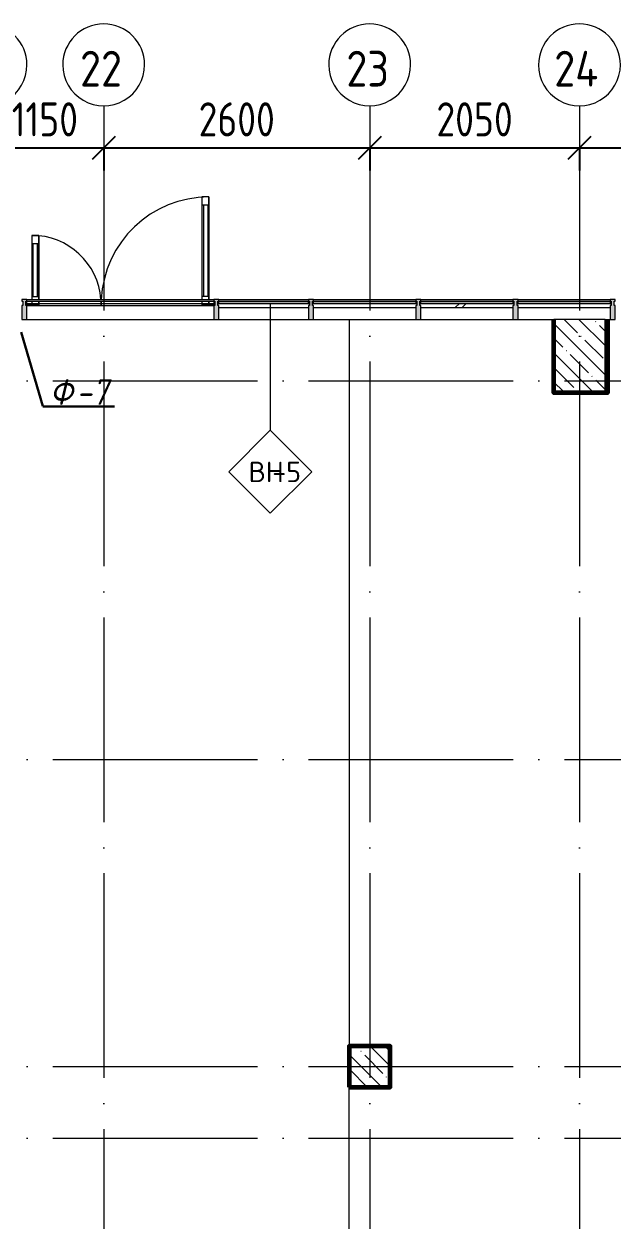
# Model space of a CAD drawing. Header units: millimetres. Extents: x -592259 to 288321, y -552984 to 293768.
# Drawn here: x 94458 to 100207, y 50175 to 61864 of the extents above; entities that cross this region are included whole.
import ezdxf

# ---------------------------------------------------------------- set-up
doc = ezdxf.new("R2010")
doc.units = ezdxf.units.MM
doc.linetypes.add('ADSK_Линия сетки', pattern=[2500, 2000, -250, 0, -250])
doc.layers.get('Defpoints').update_dxf_attribs({"color": 250})
for name, color, linetype, lineweight in [('2)Фархверки', 40, 'Continuous', 30), ('4.1) Штук. 3.1 вып', 6, 'Continuous', 60), ('A-____-____-DIMS', 250, 'Continuous', 9), ('A-DETL-GENF-OTLN', 250, 'Continuous', 5), ('A-DOOR-____-OTLN', 250, 'Continuous', 5), ('A-FLOR-____-OTLN', 250, 'Continuous', 9), ('A-GLAZ-____-MCUT', 250, 'Continuous', 9), ('A-GLAZ-____-OTLN', 250, 'Continuous', 5), ('A-GLAZ-CURT-OTLN', 250, 'Continuous', 5), ('A-GLAZ-CWMG-MCUT', 250, 'Continuous', 9), ('A-GLAZ-CWMG-OTLN', 250, 'Continuous', 5), ('A-WALL-____-IDEN', 250, 'Continuous', 9), ('S-COLS-____-MCUT', 250, 'Continuous', 25), ('S-COLS-____-OTLN', 250, 'Continuous', 9), ('S-GRID-____-IDEN', 250, 'Continuous', 9), ('S-GRID-____-OTLN', 250, 'Continuous', 9)]:
    doc.layers.add(name, color=color, linetype=linetype, lineweight=lineweight)
doc.styles.add('GOST Common', font='', dxfattribs={"width": 0.9, "height": 350})
doc.styles.add('ISOCPEUR_2', font='isocpeur.ttf', dxfattribs={"height": 160})
doc.styles.add('ISOCPEUR_I', font='isocpeui.ttf', dxfattribs={"width": 0.9, "height": 12.5})
doc.styles.get("Standard").update_dxf_attribs({"font": 'ГОСТ тип А.ttf'})
doc.styles.get('GOST Common').set_extended_font_data('GOST Common')
doc.dimstyles.new('А3', dxfattribs={"dimtxt": 333, "dimasz": 222, "dimexe": 222, "dimexo": 111, "dimgap": 111, "dimtad": 1, "dimtoh": 1, "dimdec": 0, "dimrnd": 0.0015, "dimzin": 0, "dimdsep": 46, "dimtxsty": 'Standard', "dimblk": 'OBLIQUE', "dimcen": 0, "dimclrd": 7, "dimclre": 7, "dimclrt": 7, "dimadec": 0, "dimazin": 0, "dimtfac": 1, "dimtdec": 0, "dimtofl": 0, "dimtmove": 0, "dimatfit": 3, "dimfxl": 1, "dimtolj": 1, "dimtzin": 0, "dimarcsym": 0})

# ---------------------------------------------------------------- blocks, each defined once
blk = doc.blocks.new('PNS_Панель прямоугольная - Нр_Металл - 40мм-36104556-АР1_Маркировочный план 1 этажа С2и3')
at = {"layer": 'A-GLAZ-____-OTLN'}
for p, q in [((-930, 0), (915, 0)), ((-930, 0), (-920, 0)), ((905, 0), (915, 0))]:
    blk.add_line(p, q, dxfattribs=at)
blk = doc.blocks.new('Прямоугольный импост - Рядовой 50х195-36105276-АР1_Маркировочный план 1 этажа С2и3')
at = {"layer": 'A-GLAZ-CWMG-OTLN'}
blk.add_hatch(color=50, dxfattribs=at).paths.add_polyline_path([(-50, 157), (-50, 21), (-40, 21), (-40, -21), (-50, -21), (-50, -38), (0, -38), (0, -21), (-10, -21), (-10, 21), (0, 21), (0, 157)])
at = {"layer": 'A-GLAZ-CWMG-MCUT', "lineweight": 5}
for p, q in [((0, 157), (-50, 157)), ((-50, 157), (-50, 21)), ((0, 21), (0, 157)), ((-50, 21), (-40, 21)), ((-40, 21), (-40, -21)), ((-10, -21), (-10, 21)), ((-10, 21), (0, 21)), ((-40, -21), (-50, -21)), ((-50, -21), (-50, -38)), ((-50, -38), (0, -38)), ((0, -21), (-10, -21)), ((0, -38), (0, -21))]:
    blk.add_line(p, q, dxfattribs=at)
blk = doc.blocks.new('BSC_Колонна _Прямоугольная - 700х500-V38-АР1_Маркировочный план 1 этажа С2и3')
at = {"layer": 'S-COLS-____-OTLN', "lineweight": 5}
h = blk.add_hatch(dxfattribs=at)
h.set_pattern_fill('FP_82', color=256, style=0, pattern_type=2)
h.set_pattern_definition([(45, (-58625, 87599.98), (-142.56192, 142.56192), []), (45, (-58625, 87457.42), (-142.56192, 142.56192), [252.016, -50.403, 3.353, -47.05])])
h.paths.add_polyline_path([(-350, 250), (-350, -250), (350, -250), (350, 250), (-302, 250)])
at = {"layer": 'S-COLS-____-MCUT', "lineweight": 5}
for p, q in [((350, 250), (-350, 250)), ((-350, 250), (-350, -250)), ((350, -250), (350, 250)), ((-350, -250), (350, -250))]:
    blk.add_line(p, q, dxfattribs=at)
blk = doc.blocks.new('Дверь_Витражная_СКБ_2Ст - ДВН_ДАО_Главный вход-36105277-АР1_Маркировочный план 1 этажа С2и3')
at = {"layer": 'A-DETL-GENF-OTLN', "lineweight": 5}
for p, q in [((865.5, 1040.5), (795.5, 1040.5)), ((795.5, 1040.5), (795.5, 38)), ((865.5, 1040.5), (795.5, 1040.5)), ((795.5, 1040.5), (795.5, 38)), ((865.5, 960.5), (795.5, 960.5)), ((811.5, 960.5), (811.5, 67.5)), ((855.5, 960.5), (855.5, 67.5)), ((865.5, 1040.5), (865.5, 38)), ((865.5, 38), (865.5, 1040.5)), ((-865.5, 665.5), (-795.5, 665.5)), ((-865.5, 665.5), (-865.5, 38)), ((-795.5, 665.5), (-865.5, 665.5)), ((-865.5, 665.5), (-865.5, 38)), ((-865.5, 585.5), (-795.5, 585.5)), ((-855.5, 585.5), (-855.5, 67.5)), ((-811.5, 585.5), (-811.5, 67.5)), ((-795.5, 665.5), (-795.5, 38)), ((-795.5, 38), (-795.5, 665.5)), ((-865.5, 67.5), (-795.5, 67.5)), ((-865.5, 21), (-865.5, -12.5)), ((-865.5, 21), (-865.5, -12.5)), ((-795.5, 21), (-795.5, -12.5)), ((-795.5, -12.5), (-795.5, 21)), ((865.5, 67.5), (795.5, 67.5)), ((795.5, 21), (795.5, -12.5)), ((795.5, 21), (795.5, -12.5)), ((865.5, 21), (865.5, -12.5)), ((865.5, -12.5), (865.5, 21)), ((-865.5, -12.5), (-922.5, -12.5)), ((-865.5, -12.5), (-922.5, -12.5)), ((-795.5, -12.5), (-865.5, -12.5)), ((-865.5, -12.5), (-795.5, -12.5)), ((-865.5, -21), (-865.5, -12.5)), ((-865.5, -21), (-865.5, -12.5)), ((795.5, -12.5), (865.5, -12.5)), ((795.5, -12.5), (865.5, -12.5)), ((865.5, -21), (865.5, -12.5)), ((865.5, -12.5), (922.5, -12.5)), ((865.5, -12.5), (865.5, -21)), ((922.5, -12.5), (865.5, -12.5))]:
    blk.add_line(p, q, dxfattribs=at)
at = {"layer": 'A-DOOR-____-OTLN'}
for p, q in [((865.5, 1040.5), (865.5, 38)), ((-865.5, 665.5), (-865.5, 38)), ((-865.5, 21), (-865.5, -12.5)), ((865.5, 21), (865.5, -12.5))]:
    blk.add_line(p, q, dxfattribs=at)
for centre, radius, start, end in [((865.5, -12.5), 1053, 90, 177.24433), ((-865.5, -12.5), 678, 4.28521, 90), ((-865.5, -12.5), 678, 360, 2.84266), ((865.5, -12.5), 1053, 178.17198, 180)]:
    blk.add_arc(centre, radius, start, end, dxfattribs=at)
blk = doc.blocks.new('PNS_Панель прямоугольная4 - Нр_Металл - 40мм 2-37709434-АР1_Маркировочный план 1 этажа С2и3')
at = {"layer": 'A-GLAZ-____-MCUT', "lineweight": 5}
for p, q in [((447.5, 0), (-447.5, 0)), ((-437.5, -40), (437.5, -40))]:
    blk.add_line(p, q, dxfattribs=at)
at = {"layer": 'A-GLAZ-____-OTLN'}
blk.add_line((-447.5, 0), (447.5, 0), dxfattribs=at)
blk = doc.blocks.new('PNS_Панель прямоугольная4 - Нр_Металл - 40мм 2-36105338-АР1_Маркировочный план 1 этажа С2и3')
at = {"layer": 'A-GLAZ-____-MCUT', "lineweight": 5}
for p, q in [((510, 0), (-510, 0)), ((-500, -40), (500, -40))]:
    blk.add_line(p, q, dxfattribs=at)
at = {"layer": 'A-GLAZ-____-OTLN'}
blk.add_line((-510, 0), (510, 0), dxfattribs=at)
blk = doc.blocks.new('PNS_Панель прямоугольная2 - Нр_Стекло - 40мм-36105346-АР1_Маркировочный план 1 этажа С2и3')
at = {"layer": 'A-GLAZ-____-OTLN'}
h = blk.add_hatch(dxfattribs=at)
h.set_pattern_fill('FP_132', color=256, style=0, pattern_type=2)
h.set_pattern_definition([(45, (-86600.23, -59032), (-282.8427, 282.8427), [200, -600]), (45, (-86800.23, -59132), (-282.8427, 282.8427), [600, -200]), (45, (-86400.23, -59232), (-282.8427, 282.8427), [200, -600])])
h.paths.add_polyline_path([(-450, -40), (450, -40), (450, -21), (460, -21), (460, 0), (-460, 0), (-460, -21), (-450, -21)])
at = {"layer": 'A-GLAZ-____-MCUT', "lineweight": 5}
for p, q in [((460, 0), (-460, 0)), ((-450, -40), (450, -40))]:
    blk.add_line(p, q, dxfattribs=at)
at = {"layer": 'A-GLAZ-____-OTLN'}
blk.add_line((-460, 0), (460, 0), dxfattribs=at)
blk = doc.blocks.new('PNS_Панель прямоугольная4 - Нр_Металл - 40мм 2-37707810-АР1_Маркировочный план 1 этажа С2и3')
at = {"layer": 'A-GLAZ-____-MCUT', "lineweight": 5}
for p, q in [((460, 0), (-460, 0)), ((-450, -40), (450, -40))]:
    blk.add_line(p, q, dxfattribs=at)
at = {"layer": 'A-GLAZ-____-OTLN'}
blk.add_line((-460, 0), (460, 0), dxfattribs=at)
blk = doc.blocks.new('Прямоугольный импост - Рядовой 50х195-36104554-АР1_Маркировочный план 1 этажа С2и3')
at = {"layer": 'A-GLAZ-CWMG-OTLN'}
for p, q in [((82200, 59170), (84025, 59170)), ((82200, 59111), (82200, 59153)), ((82200, 59153), (84025, 59153)), ((84025, 59153), (84025, 59111)), ((82200, 59111), (84025, 59111)), ((82200, 58975), (84025, 58975))]:
    blk.add_line(p, q, dxfattribs=at)
blk = doc.blocks.new('Прямоугольный импост - Рядовой 50х195-36104555-АР1_Маркировочный план 1 этажа С2и3')
at = {"layer": 'A-GLAZ-CWMG-OTLN'}
for p, q in [((84075, 59170), (84950, 59170)), ((84075, 59132), (84075, 59153)), ((84075, 59153), (84950, 59153)), ((84950, 59153), (84950, 59132)), ((84075, 58975), (84950, 58975))]:
    blk.add_line(p, q, dxfattribs=at)
blk = doc.blocks.new('Прямоугольный импост - Рядовой 50х195-36103047-АР1_Маркировочный план 1 этажа С2и3')
at = {"layer": 'A-GLAZ-CWMG-OTLN'}
for p, q in [((85000, 59170), (86000, 59170)), ((85000, 59132), (85000, 59153)), ((85000, 59153), (86000, 59153)), ((86000, 59153), (86000, 59132)), ((85000, 58975), (86000, 58975))]:
    blk.add_line(p, q, dxfattribs=at)
blk = doc.blocks.new('Прямоугольный импост - Рядовой 50х195-36104213-АР1_Маркировочный план 1 этажа С2и3')
at = {"layer": 'A-GLAZ-CWMG-OTLN'}
for p, q in [((86050, 59170), (86950, 59170)), ((86050, 59132), (86050, 59153)), ((86050, 59153), (86950, 59153)), ((86950, 59153), (86950, 59132)), ((86050, 58975), (86950, 58975))]:
    blk.add_line(p, q, dxfattribs=at)
blk = doc.blocks.new('Прямоугольный импост - Рядовой 50х195-V104-АР1_Маркировочный план 1 этажа С2и3')
at = {"layer": 'A-GLAZ-CWMG-OTLN'}
for p, q in [((87000, 59170), (87900, 59170)), ((87000, 59132), (87000, 59153)), ((87000, 59153), (87900, 59153)), ((87900, 59153), (87900, 59132)), ((87000, 58975), (87350, 58975)), ((87850, 58975), (87900, 58975))]:
    blk.add_line(p, q, dxfattribs=at)
blk = doc.blocks.new('Прямоугольный импост - Рядовой 50х195-36105256-АР1_Маркировочный план 1 этажа С2и3')
at = {"layer": 'A-GLAZ-CWMG-OTLN'}
blk.add_hatch(color=50, dxfattribs=at).paths.add_polyline_path([(25, 157), (25, 21), (15, 21), (15, -21), (25, -21), (25, -38), (-25, -38), (-25, -21), (-15, -21), (-15, 21), (-25, 21), (-25, 157), (15, 157)])
at = {"layer": 'A-GLAZ-CWMG-MCUT', "lineweight": 5}
for p, q in [((-25, 21), (-25, 157)), ((-25, 157), (25, 157)), ((25, 157), (25, 21)), ((-15, 21), (-25, 21)), ((-15, -21), (-15, 21)), ((15, 21), (15, -21)), ((25, 21), (15, 21)), ((-25, -38), (-25, -21)), ((-25, -21), (-15, -21)), ((25, -38), (-25, -38)), ((15, -21), (25, -21)), ((25, -21), (25, -38))]:
    blk.add_line(p, q, dxfattribs=at)
blk = doc.blocks.new('Прямоугольный импост - Рядовой 50х195-36105257-АР1_Маркировочный план 1 этажа С2и3')
at = {"layer": 'A-GLAZ-CWMG-OTLN'}
blk.add_hatch(color=50, dxfattribs=at).paths.add_polyline_path([(0, 157), (25, 157), (25, 21), (15, 21), (15, -21), (25, -21), (25, -38), (-25, -38), (-25, -21), (-15, -21), (-15, 21), (-25, 21), (-25, 157), (-15, 157)])
at = {"layer": 'A-GLAZ-CWMG-MCUT', "lineweight": 5}
for p, q in [((-25, 21), (-25, 157)), ((-25, 157), (25, 157)), ((25, 157), (25, 21)), ((-15, 21), (-25, 21)), ((-15, -21), (-15, 21)), ((15, 21), (15, -21)), ((25, 21), (15, 21)), ((-25, -38), (-25, -21)), ((-25, -21), (-15, -21)), ((25, -38), (-25, -38)), ((15, -21), (25, -21)), ((25, -21), (25, -38))]:
    blk.add_line(p, q, dxfattribs=at)
blk = doc.blocks.new('Ось сетки - Круг_Ø8 мм-39983606-АР1_Маркировочный план 1 этажа С2и3')
at = {"layer": 'S-GRID-____-IDEN'}
for start, end in [(360, 180), (180, 360)]:
    blk.add_arc((0, 0), 4, start, end, dxfattribs=at)
blk = doc.blocks.new('_Oblique')
at = {"color": 0, "linetype": 'ByBlock', "lineweight": -2}
blk.add_line((-0.5, -0.5), (0.5, 0.5), dxfattribs=at)
blk = doc.blocks.new('*D2599')
at = {"layer": 'A-____-____-DIMS', "color": 7, "lineweight": -2, "transparency": 16777216}
for p, q in [((94088, 60654), (95238, 60654)), ((94088, 60643), (94088, 60432)), ((95238, 60643), (95238, 60432))]:
    blk.add_line(p, q, dxfattribs=at)
at = {"layer": 'Defpoints', "color": 0, "transparency": 16777216}
for p in [(94088, 60754), (95238, 60754), (95238, 60654)]:
    blk.add_point(p, dxfattribs=at)
at = {"layer": 'A-____-____-DIMS', "color": 7, "lineweight": -2, "transparency": 16777216, "xscale": 222, "yscale": 222, "zscale": 222, "rotation": 180}
blk.add_blockref('_Oblique', (94088, 60654), dxfattribs=at)
at = {"layer": 'A-____-____-DIMS', "color": 7, "lineweight": -2, "transparency": 16777216, "xscale": 222, "yscale": 222, "zscale": 222}
blk.add_blockref('_Oblique', (95238, 60654), dxfattribs=at)
at = {"layer": 'A-____-____-DIMS', "color": 7, "transparency": 16777216, "insert": (94663, 60931), "char_height": 333, "width": 2.11, "attachment_point": 5}
blk.add_mtext('\\A1;1150', dxfattribs=at)
blk = doc.blocks.new('*D2600')
at = {"layer": 'A-____-____-DIMS', "color": 7, "lineweight": -2, "transparency": 16777216}
for p, q in [((95238, 60654), (97838, 60654)), ((95238, 60643), (95238, 60432)), ((97838, 60643), (97838, 60432))]:
    blk.add_line(p, q, dxfattribs=at)
at = {"layer": 'Defpoints', "color": 0, "transparency": 16777216}
for p in [(95238, 60754), (97838, 60754), (97838, 60654)]:
    blk.add_point(p, dxfattribs=at)
at = {"layer": 'A-____-____-DIMS', "color": 7, "lineweight": -2, "transparency": 16777216, "xscale": 222, "yscale": 222, "zscale": 222, "rotation": 180}
blk.add_blockref('_Oblique', (95238, 60654), dxfattribs=at)
at = {"layer": 'A-____-____-DIMS', "color": 7, "lineweight": -2, "transparency": 16777216, "xscale": 222, "yscale": 222, "zscale": 222}
blk.add_blockref('_Oblique', (97838, 60654), dxfattribs=at)
at = {"layer": 'A-____-____-DIMS', "color": 7, "transparency": 16777216, "insert": (96538, 60931), "char_height": 333, "width": 2.48, "attachment_point": 5}
blk.add_mtext('\\A1;2600', dxfattribs=at)
blk = doc.blocks.new('*D2601')
at = {"layer": 'A-____-____-DIMS', "color": 7, "lineweight": -2, "transparency": 16777216}
for p, q in [((97838, 60654), (99888, 60654)), ((97838, 60643), (97838, 60432)), ((99888, 60643), (99888, 60432))]:
    blk.add_line(p, q, dxfattribs=at)
at = {"layer": 'Defpoints', "color": 0, "transparency": 16777216}
for p in [(97838, 60754), (99888, 60754), (99888, 60654)]:
    blk.add_point(p, dxfattribs=at)
at = {"layer": 'A-____-____-DIMS', "color": 7, "lineweight": -2, "transparency": 16777216, "xscale": 222, "yscale": 222, "zscale": 222, "rotation": 180}
blk.add_blockref('_Oblique', (97838, 60654), dxfattribs=at)
at = {"layer": 'A-____-____-DIMS', "color": 7, "lineweight": -2, "transparency": 16777216, "xscale": 222, "yscale": 222, "zscale": 222}
blk.add_blockref('_Oblique', (99888, 60654), dxfattribs=at)
at = {"layer": 'A-____-____-DIMS', "color": 7, "transparency": 16777216, "insert": (98863, 60931), "char_height": 333, "width": 2.48, "attachment_point": 5}
blk.add_mtext('\\A1;2050', dxfattribs=at)
blk = doc.blocks.new('*D2602')
at = {"layer": 'A-____-____-DIMS', "color": 7, "lineweight": -2, "transparency": 16777216}
for p, q in [((99888, 60654), (104838, 60654)), ((99888, 60643), (99888, 60432)), ((104838, 60643), (104838, 60432))]:
    blk.add_line(p, q, dxfattribs=at)
at = {"layer": 'Defpoints', "color": 0, "transparency": 16777216}
for p in [(99888, 60754), (104838, 60754), (104838, 60654)]:
    blk.add_point(p, dxfattribs=at)
at = {"layer": 'A-____-____-DIMS', "color": 7, "lineweight": -2, "transparency": 16777216, "xscale": 222, "yscale": 222, "zscale": 222, "rotation": 180}
blk.add_blockref('_Oblique', (99888, 60654), dxfattribs=at)
at = {"layer": 'A-____-____-DIMS', "color": 7, "lineweight": -2, "transparency": 16777216, "xscale": 222, "yscale": 222, "zscale": 222}
blk.add_blockref('_Oblique', (104838, 60654), dxfattribs=at)
at = {"layer": 'A-____-____-DIMS', "color": 7, "transparency": 16777216, "insert": (102363, 60931), "char_height": 333, "width": 2.57, "attachment_point": 5}
blk.add_mtext('\\A1;4950', dxfattribs=at)
blk = doc.blocks.new('ADSK_Марка_Стена - Экземпляр_ADSK_Позиция-30564885-АР1_Маркировочный план 1 этажа С2и3')
at = {"layer": 'A-WALL-____-IDEN'}
for p, q in [((-0.16, 4.37), (-4.21, 0.31)), ((3.9, 0.31), (-0.16, 4.37)), ((-4.21, 0.31), (-0.16, -3.74)), ((-0.16, -3.74), (3.9, 0.31))]:
    blk.add_line(p, q, dxfattribs=at)

msp = doc.modelspace()

# ---------------------------------------------------------------- hatches: boundary and pattern name
at = {"layer": 'S-COLS-____-OTLN', "lineweight": 5, "true_color": 0x000000}
h = msp.add_hatch(dxfattribs=at)
h.set_pattern_fill('FP_1', color=18, style=0, pattern_type=2)
h.set_pattern_definition([(135, (12287.91, -0.0006), (-142.5612, -142.5612), []), (135, (12430.48, -0.0006), (-142.5612, -142.5612), [252.016, -50.403, 3.353, -47.05])])
h.paths.add_polyline_path([(97637.8919, 51474.9994), (98037.8919, 51474.9994), (98037.8919, 51874.9994), (97637.8919, 51874.9994)])

# ---------------------------------------------------------------- linework, layer by layer
at = {"layer": '2)Фархверки'}
for p, q in [((94431.5053, 58852.5406), (94643.2311, 58129.251)), ((95343.2311, 58126.1071), (94643.2311, 58126.1071))]:
    msp.add_line(p, q, dxfattribs=at)
at = {"layer": '4.1) Штук. 3.1 вып'}
msp.add_lwpolyline([(100163.0155, 58975), (100163.0155, 58259), (99637.8919, 58259), (99637.8919, 58975)], dxfattribs=at)
msp.add_lwpolyline([(97637.8919, 51474.9994), (98037.8919, 51474.9994), (98037.8919, 51874.9994), (97637.8919, 51874.9994)], close=True, dxfattribs=at)
at = {"layer": 'A-FLOR-____-OTLN', "color": 18, "lineweight": 5, "true_color": 0x000000}
for p, q in [((97637.8919, 58975), (97637.8919, 51874.9994)), ((99621.8919, 58259), (99621.8919, 58975)), ((100153.9138, 58975), (100153.9138, 58259)), ((100153.9138, 58259), (99621.8919, 58259)), ((97637.8919, 45724.9994), (97637.8919, 51474.9994))]:
    msp.add_line(p, q, dxfattribs=at)
at = {"layer": 'A-WALL-____-IDEN', "color": 18, "true_color": 0x000000}
msp.add_line((96865.9597, 59132), (96865.9597, 57893.25), dxfattribs=at)
at = {"layer": 'S-COLS-____-MCUT', "color": 18, "lineweight": 5, "true_color": 0x000000}
for p, q in [((98037.8919, 51874.9994), (97637.8919, 51874.9994)), ((97637.8919, 51874.9994), (97637.8919, 51474.9994)), ((98037.8919, 51474.9994), (98037.8919, 51874.9994)), ((97637.8919, 51474.9994), (98037.8919, 51474.9994))]:
    msp.add_line(p, q, dxfattribs=at)
at = {"layer": 'S-GRID-____-OTLN', "color": 18, "linetype": 'ADSK_Линия сетки', "true_color": 0x000000}
for p, q in [((95237.9138, 61063.6538), (95237.9138, -2919.5356)), ((97837.9138, 61063.6538), (97837.9138, -2919.5356)), ((99887.9138, 61063.6538), (99887.9138, -2919.5356)), ((77240.3519, 58375), (168626.8279, 58375)), ((77240.3519, 54675), (168626.8279, 54675)), ((77240.3519, 51675), (168626.8279, 51675)), ((77240.3519, 50975), (168626.8279, 50975))]:
    msp.add_line(p, q, dxfattribs=at)

# ---------------------------------------------------------------- block references
at = {"layer": 'A-DOOR-____-OTLN', "color": 18, "true_color": 0x000000}
msp.add_blockref('Дверь_Витражная_СКБ_2Ст - ДВН_ДАО_Главный вход-36105277-АР1_Маркировочный план 1 этажа С2и3', (95400.6391, 59132), dxfattribs=at)
at = {"layer": 'A-GLAZ-____-MCUT', "color": 18, "lineweight": 5, "true_color": 0x000000}
for name, p in [('PNS_Панель прямоугольная4 - Нр_Металл - 40мм 2-37709434-АР1_Маркировочный план 1 этажа С2и3', (96800.6391, 59132)), ('PNS_Панель прямоугольная4 - Нр_Металл - 40мм 2-36105338-АР1_Маркировочный план 1 этажа С2и3', (97788.1391, 59132)), ('PNS_Панель прямоугольная2 - Нр_Стекло - 40мм-36105346-АР1_Маркировочный план 1 этажа С2и3', (98788.1391, 59132)), ('PNS_Панель прямоугольная4 - Нр_Металл - 40мм 2-37707810-АР1_Маркировочный план 1 этажа С2и3', (99738.1391, 59132))]:
    msp.add_blockref(name, p, dxfattribs=at)
at = {"layer": 'A-GLAZ-CURT-OTLN', "color": 18, "true_color": 0x000000}
msp.add_blockref('PNS_Панель прямоугольная - Нр_Металл - 40мм-36104556-АР1_Маркировочный план 1 этажа С2и3', (95408.1391, 59132), dxfattribs=at)
at = {"layer": 'A-GLAZ-CWMG-OTLN', "color": 18, "true_color": 0x000000, "rotation": 180}
msp.add_blockref('Прямоугольный импост - Рядовой 50х195-36105276-АР1_Маркировочный план 1 этажа С2и3', (94438.1391, 59132), dxfattribs=at)
at = {"layer": 'A-GLAZ-CWMG-OTLN', "color": 18, "true_color": 0x000000}
for name in ['Прямоугольный импост - Рядовой 50х195-36104554-АР1_Маркировочный план 1 этажа С2и3', 'Прямоугольный импост - Рядовой 50х195-36104555-АР1_Маркировочный план 1 этажа С2и3', 'Прямоугольный импост - Рядовой 50х195-36103047-АР1_Маркировочный план 1 этажа С2и3', 'Прямоугольный импост - Рядовой 50х195-36104213-АР1_Маркировочный план 1 этажа С2и3', 'Прямоугольный импост - Рядовой 50х195-V104-АР1_Маркировочный план 1 этажа С2и3']:
    msp.add_blockref(name, (12287.9138, -0.0006), dxfattribs=at)
at = {"layer": 'A-GLAZ-CWMG-OTLN', "color": 18, "true_color": 0x000000, "extrusion": (0, 0, -1), "rotation": 180}
for name, p in [('Прямоугольный импост - Рядовой 50х195-36105256-АР1_Маркировочный план 1 этажа С2и3', (-96338.1391, 59132)), ('Прямоугольный импост - Рядовой 50х195-36105257-АР1_Маркировочный план 1 этажа С2и3', (-97263.1391, 59132)), ('Прямоугольный импост - Рядовой 50х195-36105257-АР1_Маркировочный план 1 этажа С2и3', (-98313.1391, 59132)), ('Прямоугольный импост - Рядовой 50х195-36105257-АР1_Маркировочный план 1 этажа С2и3', (-99263.1391, 59132)), ('Прямоугольный импост - Рядовой 50х195-36105257-АР1_Маркировочный план 1 этажа С2и3', (-100213.1391, 59132))]:
    msp.add_blockref(name, p, dxfattribs=at)
at = {"layer": 'A-WALL-____-IDEN', "color": 18, "true_color": 0x000000, "xscale": 99.99999999999993, "yscale": 99.99999999999993, "zscale": 99.99999999999993}
msp.add_blockref('ADSK_Марка_Стена - Экземпляр_ADSK_Позиция-30564885-АР1_Маркировочный план 1 этажа С2и3', (96881.5847, 57456.2831), dxfattribs=at)
at = {"layer": 'S-COLS-____-OTLN', "color": 18, "lineweight": 5, "true_color": 0x000000, "rotation": 89.9999999999999}
msp.add_blockref('BSC_Колонна _Прямоугольная - 700х500-V38-АР1_Маркировочный план 1 этажа С2и3', (99887.8919, 58625), dxfattribs=at)
at = {"layer": 'S-GRID-____-IDEN', "color": 18, "true_color": 0x000000, "xscale": 99.99999999999993, "yscale": 99.99999999999993, "zscale": 99.99999999999993, "rotation": 180}
for p in [(94087.9138, 61463.6538), (95237.9138, 61463.6538), (97837.9138, 61463.6538), (99887.9138, 61463.6538)]:
    msp.add_blockref('Ось сетки - Круг_Ø8 мм-39983606-АР1_Маркировочный план 1 этажа С2и3', p, dxfattribs=at)

# ---------------------------------------------------------------- texts
at = {"layer": '2)Фархверки', "char_height": 250, "attachment_point": 1, "style": 'ISOCPEUR_I'}
for s, insert, width in [('\\fISOCPEUR|b0|i1|c204|p34|;Ф', (94710.1294, 58391.2426), 312.658125), ('-7', (94968.0981, 58391.2426), 448.945)]:
    msp.add_mtext(s, dxfattribs=dict(at, insert=insert, width=width))
at = {"layer": 'A-WALL-____-IDEN', "color": 18, "true_color": 0x000000, "char_height": 200, "attachment_point": 1, "style": 'ISOCPEUR_2'}
for s, insert, width in [('ВН', (96653.9539, 57585.9517), 280.590625), ('-5', (96885.4643, 57585.9517), 246.91975)]:
    msp.add_mtext(s, dxfattribs=dict(at, insert=insert, width=width))
at = {"layer": 'S-GRID-____-IDEN', "color": 18, "true_color": 0x000000, "char_height": 350, "attachment_point": 1, "style": 'GOST Common'}
for s, insert, width in [('22', (95006.5445, 61600.9329), 548.35425), ('23', (97609.2445, 61600.9329), 541.139062), ('24', (99641.2445, 61600.9329), 584.430187)]:
    msp.add_mtext(s, dxfattribs=dict(at, insert=insert, width=width))

# ---------------------------------------------------------------- dimensions: what is measured, and where the dimension line sits
at = {"layer": 'A-____-____-DIMS', "color": 18, "true_color": 0x000000}
for base, p1, p2, picture, middle in [((95237.9138, 60653.7189), (94087.9138, 60753.7038), (95237.9138, 60753.7038), '*D2599', (94662.9138, 60931.2189)), ((97837.9138, 60653.7189), (95237.9138, 60753.7038), (97837.9138, 60753.7038), '*D2600', (96537.9138, 60931.2189)), ((99887.9138, 60653.7189), (97837.9138, 60753.7038), (99887.9138, 60753.7038), '*D2601', (98862.9138, 60931.2189)), ((104837.9138, 60653.7189), (99887.9138, 60753.7038), (104837.9138, 60753.7038), '*D2602', (102362.9138, 60931.2189))]:
    dim = msp.add_linear_dim(base=base, p1=p1, p2=p2, dimstyle='А3', dxfattribs=at)
    dim.commit()
    dim.dimension.update_dxf_attribs({"geometry": picture, "text_midpoint": middle})

doc.saveas('drawing.dxf')
